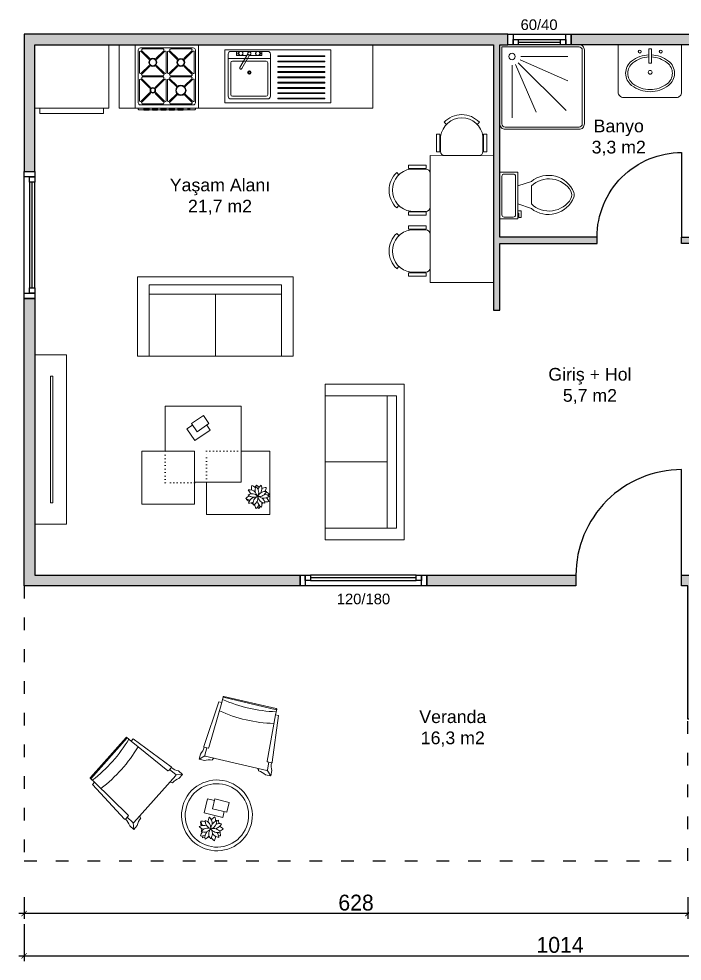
# Model space of a CAD drawing. Header units: inches. Extents: x 321 to 21697, y 7 to 6462.
# Drawn here: x 14490 to 15117, y 4010 to 4901 of the extents above; entities that cross this region are included whole.
import ezdxf

# ---------------------------------------------------------------- set-up
doc = ezdxf.new("R2010")
doc.units = ezdxf.units.IN
doc.header["$MEASUREMENT"] = 0
doc.linetypes.add('ACAD_ISO03W100', pattern=[30, 12, -18])
doc.linetypes.add('DOT2', pattern=[3.175, 0, -3.175])
doc.layers.add('Kapı', color=154, linetype='Continuous', true_color=0x0c4697)
doc.layers.add('Pencere', color=141, linetype='Continuous')
doc.layers.add('Veranda', color=31, linetype='Continuous')
doc.layers.add('tefris', color=8, linetype='Continuous', lineweight=5)
doc.layers.add('tefriş', color=8, linetype='Continuous', lineweight=0)
doc.styles.add('DIŞ ÖLÇÜ', font='FRAMDCN.TTF', dxfattribs={"height": 15})
doc.styles.get("Standard").update_dxf_attribs({"font": 'arial.ttf'})
doc.dimstyles.new('YAZI STİLİ', dxfattribs={"dimscale": 0.5, "dimtxt": 15, "dimasz": 10, "dimexe": 10, "dimexo": 10, "dimgap": 5, "dimtad": 1, "dimdec": 0, "dimtxsty": 'DIŞ ÖLÇÜ', "dimblk": 'ARCHTICK', "dimcen": 2.5, "dimdle": 10, "dimadec": 0, "dimazin": 0, "dimtfac": 1, "dimtdec": 0, "dimtix": 1, "dimtmove": 0, "dimatfit": 3, "dimldrblk": 'ARCHTICK', "dimfxl": 60, "dimfxlon": 1, "dimlwd": -1, "dimlwe": -1, "dimarcsym": 0})

# ---------------------------------------------------------------- blocks, each defined once
blk = doc.blocks.new('ty2jty12hntgh2')
at = {"layer": 'Pencere'}
for p, q in [((7806.7, 5115.62), (7806.7, 5225.62)), ((7811.7, 5220.62), (7811.7, 5120.62)), ((7814.2, 5120.62), (7814.2, 5220.62)), ((7816.7, 5120.62), (7816.7, 5220.62))]:
    blk.add_line(p, q, dxfattribs=at)
for points in [[(7806.7, 5225.62), (7806.7, 5230.62), (7816.7, 5230.62), (7816.7, 5225.62), (7806.7, 5225.62)], [(7816.7, 5220.62), (7811.7, 5220.62), (7811.7, 5225.62), (7816.7, 5225.62), (7816.7, 5220.62)], [(7816.7, 5115.62), (7811.7, 5115.62), (7811.7, 5120.62), (7816.7, 5120.62), (7816.7, 5115.62)], [(7806.7, 5110.62), (7806.7, 5115.62), (7816.7, 5115.62), (7816.7, 5110.62), (7806.7, 5110.62)]]:
    blk.add_lwpolyline(points, dxfattribs=at)
blk = doc.blocks.new('4th5ty5jhty5jh')
at = {"layer": 'tefris'}
for p, q in [((7912.2, 5385.62), (7911.7, 5385.12)), ((7911.7, 5385.12), (7911.7, 5326.12)), ((7912.2, 5385.62), (7971.2, 5385.62)), ((7971.2, 5385.62), (7971.7, 5385.12)), ((7971.7, 5385.12), (7971.7, 5326.12)), ((7914.7, 5380.62), (7914.7, 5330.62)), ((7915.7, 5378.5), (7915.7, 5359.25)), ((7916.7, 5382.62), (7966.7, 5382.62)), ((7917.4, 5379.21), (7924.91, 5371.7)), ((7918.11, 5379.92), (7925.62, 5372.41)), ((7918.82, 5381.62), (7938.08, 5381.62)), ((7938.78, 5379.92), (7931.28, 5372.41)), ((7939.49, 5379.21), (7931.98, 5371.7)), ((7941.2, 5378.5), (7941.2, 5359.25)), ((7942.2, 5378.5), (7942.2, 5359.25)), ((7951.41, 5371.7), (7943.9, 5379.21)), ((7952.12, 5372.41), (7944.61, 5379.92)), ((7945.32, 5381.62), (7964.58, 5381.62)), ((7957.78, 5372.41), (7965.28, 5379.92)), ((7958.48, 5371.7), (7965.99, 5379.21)), ((7967.7, 5378.5), (7967.7, 5359.25)), ((7968.7, 5380.62), (7968.7, 5330.62)), ((7996.7, 5330.62), (7996.7, 5380.62)), ((7996.7, 5380.62), (8096.7, 5380.62)), ((7999.7, 5376.8), (7999.7, 5336.8)), ((8037.2, 5379.3), (8002.2, 5379.3)), ((8007.7, 5379.3), (8007.7, 5375.3)), ((8031.7, 5379.3), (8007.7, 5379.3)), ((8008.7, 5377.8), (8008.7, 5376.8)), ((8009.81, 5377.8), (8008.7, 5377.8)), ((8008.7, 5376.8), (8009.81, 5376.8)), ((8010.83, 5363.95), (8018.26, 5376.81)), ((8019.99, 5375.81), (8012.56, 5362.95)), ((8029.58, 5377.8), (8030.7, 5377.8)), ((8030.7, 5376.8), (8029.58, 5376.8)), ((8030.7, 5377.8), (8030.7, 5376.8)), ((8031.7, 5375.3), (8031.7, 5379.3)), ((8039.7, 5336.8), (8039.7, 5376.8)), ((8096.7, 5380.62), (8096.7, 5379.62)), ((8096.7, 5380.62), (8096.7, 5330.62)), ((7925.62, 5372.41), (7924.91, 5371.7)), ((7931.28, 5372.41), (7931.98, 5371.7)), ((7951.41, 5371.7), (7952.12, 5372.41)), ((7958.48, 5371.7), (7957.78, 5372.41)), ((8039.7, 5372.64), (7999.7, 5372.64)), ((8002.2, 5368.47), (8002.2, 5338.47)), ((8035.53, 5370.14), (8003.86, 5370.14)), ((8007.7, 5375.3), (8017.39, 5375.3)), ((8019.71, 5375.3), (8031.7, 5375.3)), ((8037.2, 5338.47), (8037.2, 5368.47)), ((8046.65, 5374.3), (8046.65, 5375.13)), ((8046.65, 5375.13), (8091.29, 5375.13)), ((8091.29, 5374.3), (8046.65, 5374.3)), ((8046.65, 5369.3), (8046.65, 5370.13)), ((8046.65, 5370.13), (8091.29, 5370.13)), ((8091.29, 5369.3), (8046.65, 5369.3)), ((8091.29, 5375.13), (8091.29, 5374.3)), ((8091.29, 5370.13), (8091.29, 5369.3)), ((7924.91, 5366.05), (7917.4, 5358.54)), ((7925.62, 5365.34), (7918.11, 5357.83)), ((7924.91, 5366.05), (7925.62, 5365.34)), ((7931.98, 5366.05), (7931.28, 5365.34)), ((7931.28, 5365.34), (7938.78, 5357.83)), ((7931.98, 5366.05), (7939.49, 5358.54)), ((7943.9, 5358.54), (7951.41, 5366.05)), ((7944.61, 5357.83), (7952.12, 5365.34)), ((7952.12, 5365.34), (7951.41, 5366.05)), ((7957.78, 5365.34), (7958.48, 5366.05)), ((7965.28, 5357.83), (7957.78, 5365.34)), ((7965.99, 5358.54), (7958.48, 5366.05)), ((8046.65, 5364.3), (8046.65, 5365.13)), ((8046.65, 5365.13), (8091.29, 5365.13)), ((8091.29, 5364.3), (8046.65, 5364.3)), ((8046.65, 5359.3), (8046.65, 5360.13)), ((8046.65, 5360.13), (8091.29, 5360.13)), ((8091.29, 5359.3), (8046.65, 5359.3)), ((8091.29, 5365.13), (8091.29, 5364.3)), ((8091.29, 5360.13), (8091.29, 5359.3)), ((7915.7, 5352), (7915.7, 5332.75)), ((7917.4, 5352.71), (7925.62, 5344.5)), ((7918.11, 5353.42), (7926.33, 5345.2)), ((7918.82, 5356.12), (7938.08, 5356.12)), ((7918.82, 5355.12), (7938.08, 5355.12)), ((7930.57, 5345.2), (7938.78, 5353.42)), ((7931.28, 5344.5), (7939.49, 5352.71)), ((7941.2, 5352), (7941.2, 5332.75)), ((7942.2, 5352), (7942.2, 5332.75)), ((7943.9, 5352.71), (7950.7, 5345.91)), ((7944.61, 5353.42), (7951.41, 5346.62)), ((7945.32, 5356.12), (7964.58, 5356.12)), ((7945.32, 5355.12), (7964.58, 5355.12)), ((7958.48, 5346.62), (7965.28, 5353.42)), ((7959.19, 5345.91), (7965.99, 5352.71)), ((7967.7, 5352), (7967.7, 5332.75)), ((8046.65, 5354.3), (8046.65, 5355.13)), ((8046.65, 5355.13), (8091.29, 5355.13)), ((8091.29, 5354.3), (8046.65, 5354.3)), ((8046.65, 5349.3), (8046.65, 5350.13)), ((8046.65, 5350.13), (8091.29, 5350.13)), ((8091.29, 5349.3), (8046.65, 5349.3)), ((8091.29, 5355.13), (8091.29, 5354.3)), ((8091.29, 5350.13), (8091.29, 5349.3)), ((7917.4, 5332.04), (7925.62, 5340.25)), ((7925.62, 5344.5), (7926.33, 5345.2)), ((7925.62, 5340.25), (7926.33, 5339.55)), ((7930.57, 5345.2), (7931.28, 5344.5)), ((7930.57, 5339.55), (7931.28, 5340.25)), ((7931.28, 5340.25), (7939.49, 5332.04)), ((7950.7, 5345.91), (7951.41, 5346.62)), ((7958.48, 5346.62), (7959.19, 5345.91)), ((8046.65, 5344.3), (8046.65, 5345.13)), ((8046.65, 5345.13), (8091.29, 5345.13)), ((8091.29, 5344.3), (8046.65, 5344.3)), ((8046.65, 5339.3), (8046.65, 5340.13)), ((8046.65, 5340.13), (8091.29, 5340.13)), ((8091.29, 5345.13), (8091.29, 5344.3)), ((8091.29, 5340.13), (8091.29, 5339.3)), ((7918.11, 5331.33), (7926.33, 5339.55)), ((7930.57, 5339.55), (7938.78, 5331.33)), ((7943.9, 5332.04), (7950.7, 5338.84)), ((7944.61, 5331.33), (7951.41, 5338.13)), ((7950.7, 5338.84), (7951.41, 5338.13)), ((7958.48, 5338.13), (7959.19, 5338.84)), ((7958.48, 5338.13), (7965.28, 5331.33)), ((7959.19, 5338.84), (7965.99, 5332.04)), ((8002.2, 5334.3), (8037.2, 5334.3)), ((8003.86, 5336.8), (8035.53, 5336.8)), ((8091.29, 5339.3), (8046.65, 5339.3)), ((8046.65, 5334.3), (8046.65, 5335.13)), ((8046.65, 5335.13), (8091.29, 5335.13)), ((8091.29, 5334.3), (8046.65, 5334.3)), ((8091.29, 5335.13), (8091.29, 5334.3)), ((7912.2, 5325.62), (7911.7, 5326.12)), ((7912.2, 5325.62), (7971.2, 5325.62)), ((7914.7, 5325.62), (7914.7, 5324.54)), ((7914.7, 5324.54), (7915.2, 5324.04)), ((7915.2, 5324.04), (7920.01, 5324.04)), ((7916.7, 5328.62), (7966.7, 5328.62)), ((7918.82, 5329.62), (7938.08, 5329.62)), ((7920.01, 5325.62), (7920.01, 5323.62)), ((7920.01, 5325.12), (7925.01, 5325.12)), ((7920.01, 5324.62), (7925.01, 5324.62)), ((7920.01, 5323.62), (7925.01, 5323.62)), ((7925.01, 5325.62), (7925.01, 5323.62)), ((7925.01, 5324.04), (7928.01, 5324.04)), ((7928.01, 5325.62), (7928.01, 5323.62)), ((7928.01, 5325.12), (7933.01, 5325.12)), ((7928.01, 5324.62), (7933.01, 5324.62)), ((7928.01, 5323.62), (7933.01, 5323.62)), ((7933.01, 5325.62), (7933.01, 5323.62)), ((7933.01, 5324.04), (7936.01, 5324.04)), ((7936.01, 5325.62), (7936.01, 5323.62)), ((7936.01, 5325.12), (7941.01, 5325.12)), ((7936.01, 5324.62), (7941.01, 5324.62)), ((7936.01, 5323.62), (7941.01, 5323.62)), ((7941.01, 5325.62), (7941.01, 5323.62)), ((7941.01, 5324.04), (7944.01, 5324.04)), ((7944.01, 5325.62), (7944.01, 5323.62)), ((7944.01, 5325.12), (7949.01, 5325.12)), ((7944.01, 5324.62), (7949.01, 5324.62)), ((7944.01, 5323.62), (7949.01, 5323.62)), ((7945.32, 5329.62), (7964.58, 5329.62)), ((7949.01, 5325.62), (7949.01, 5323.62)), ((7949.01, 5324.04), (7952.01, 5324.04)), ((7952.01, 5325.62), (7952.01, 5323.62)), ((7952.01, 5325.12), (7957.01, 5325.12)), ((7952.01, 5324.62), (7957.01, 5324.62)), ((7952.01, 5323.62), (7957.01, 5323.62)), ((7957.01, 5325.62), (7957.01, 5323.62)), ((7957.01, 5324.04), (7968.2, 5324.04)), ((7961.51, 5325.62), (7961.51, 5324.54)), ((7961.51, 5324.54), (7963.51, 5324.54)), ((7963.51, 5325.62), (7963.51, 5324.54)), ((7968.2, 5324.04), (7968.7, 5324.54)), ((7968.7, 5325.62), (7968.7, 5324.54)), ((7971.7, 5326.12), (7971.2, 5325.62)), ((7996.7, 5330.62), (7997.7, 5330.62)), ((8096.7, 5330.62), (7996.7, 5330.62))]:
    blk.add_line(p, q, dxfattribs=at)
blk.add_lwpolyline([(7896.7, 5325.62), (8136.7, 5325.62), (8136.7, 5385.62), (7896.7, 5385.62)], close=True, dxfattribs=at)
blk.add_lwpolyline([(8019.7, 5378.8), (8020, 5378.77), (8020.28, 5378.68), (8020.54, 5378.54), (8020.77, 5378.36), (8020.94, 5378.14), (8021.08, 5377.88), (8021.17, 5377.59), (8021.2, 5377.3), (8021.17, 5377.01), (8021.09, 5376.73), (8020.94, 5376.47), (8020.75, 5376.24), (8020.53, 5376.05), (8020.27, 5375.92), (8020, 5375.83), (8019.7, 5375.8), (8019.4, 5375.83), (8019.13, 5375.92), (8018.87, 5376.05), (8018.64, 5376.24), (8018.45, 5376.47), (8018.31, 5376.72), (8018.22, 5377.02), (8018.2, 5377.3), (8018.23, 5377.6), (8018.31, 5377.88), (8018.45, 5378.14), (8018.64, 5378.37), (8018.87, 5378.55), (8019.13, 5378.69), (8019.4, 5378.77), (8019.7, 5378.8), (8019.4, 5378.77), (8019.13, 5378.69), (8018.87, 5378.55), (8018.64, 5378.37), (8018.45, 5378.14), (8018.31, 5377.88), (8018.23, 5377.6), (8018.2, 5377.3), (8018.22, 5377.02), (8018.28, 5376.84), (8018.26, 5376.81), (8010.83, 5363.95), (8010.73, 5363.7), (8010.7, 5363.45), (8010.73, 5363.19), (8010.83, 5362.94), (8010.99, 5362.74), (8011.2, 5362.58), (8011.43, 5362.48), (8011.7, 5362.45), (8011.96, 5362.48), (8012.19, 5362.58), (8012.4, 5362.74), (8012.56, 5362.95), (8019.99, 5375.81), (8019.71, 5375.3), (8031.7, 5375.3), (8031.7, 5379.3), (8007.7, 5379.3), (8007.7, 5375.3), (8017.39, 5375.3), (8011.7, 5375.3), (8012.04, 5375.33), (8012.38, 5375.42), (8012.7, 5375.57), (8012.99, 5375.77), (8013.22, 5376), (8013.43, 5376.3), (8013.58, 5376.62), (8013.67, 5376.96), (8013.7, 5377.3), (8013.67, 5377.65), (8013.57, 5377.99), (8013.43, 5378.31), (8013.23, 5378.59), (8013, 5378.82), (8012.7, 5379.03), (8012.39, 5379.18), (8012.05, 5379.27), (8011.71, 5379.3), (8011.34, 5379.27), (8011.01, 5379.18), (8010.69, 5379.03), (8010.41, 5378.84), (8010.17, 5378.59), (8009.96, 5378.3), (8009.81, 5377.98), (8009.76, 5377.8), (8008.7, 5377.8), (8008.7, 5376.8), (8009.76, 5376.8), (8009.77, 5376.8), (8009.73, 5376.96), (8009.7, 5377.3), (8009.73, 5377.65), (8009.81, 5377.98), (8009.77, 5377.8), (8009.76, 5377.8), (8009.77, 5377.8), (8009.76, 5377.8), (8009.73, 5377.65), (8009.7, 5377.3), (8009.73, 5376.96), (8009.77, 5376.8), (8009.82, 5376.62), (8009.97, 5376.3), (8010.16, 5376.02), (8010.42, 5375.76), (8010.71, 5375.56), (8011.01, 5375.42), (8011.35, 5375.33), (8011.7, 5375.3), (8007.7, 5375.3), (8007.7, 5379.3), (8027.7, 5379.3), (8027.35, 5379.27), (8027.01, 5379.18), (8026.7, 5379.03), (8026.41, 5378.84), (8026.16, 5378.59), (8025.99, 5378.34), (8025.83, 5378.01), (8025.73, 5377.64), (8025.7, 5377.3), (8025.73, 5376.95), (8025.82, 5376.61), (8025.97, 5376.3), (8026.16, 5376.02), (8026.41, 5375.77), (8026.7, 5375.57), (8027.02, 5375.42), (8027.35, 5375.33), (8027.7, 5375.3), (8028.04, 5375.33), (8028.41, 5375.43), (8028.71, 5375.58), (8028.99, 5375.78), (8029.24, 5376.03), (8029.42, 5376.29), (8029.57, 5376.6), (8029.63, 5376.8), (8030.7, 5376.8), (8030.7, 5377.8), (8029.63, 5377.8), (8029.57, 5377.99), (8029.43, 5378.3), (8029.23, 5378.58), (8028.98, 5378.84), (8028.7, 5379.03), (8028.39, 5379.18), (8028.02, 5379.28), (8027.7, 5379.3), (8028.02, 5379.28), (8028.39, 5379.18), (8028.7, 5379.03), (8028.98, 5378.84), (8029.23, 5378.58), (8029.43, 5378.3), (8029.63, 5377.8), (8029.7, 5377.3), (8029.67, 5376.97), (8029.62, 5376.8), (8029.63, 5376.8)], dxfattribs=at)
for centre, radius in [((8011.7, 5377.3), 2), ((8019.7, 5377.3), 1.5), ((8027.7, 5377.3), 2), ((7928.45, 5368.87), 3.89), ((7928.45, 5368.87), 3.29), ((7954.95, 5368.87), 3.76), ((7954.95, 5368.87), 3.16), ((8019.7, 5359.3), 1.67), ((8018.33, 5359.3), 0.195), ((8018.73, 5360.27), 0.195), ((8018.73, 5358.33), 0.195), ((8019.7, 5359.3), 1.1), ((8019.7, 5359.3), 0.833), ((8019.7, 5360.69), 0.195), ((8019.7, 5357.92), 0.195), ((8020.64, 5360.26), 0.195), ((8020.67, 5358.36), 0.195), ((8021.07, 5359.3), 0.195), ((7928.45, 5342.37), 2.64), ((7928.45, 5342.37), 2.04), ((7954.95, 5342.37), 4.88), ((7954.95, 5342.37), 4.28)]:
    blk.add_circle(centre, radius, dxfattribs=at)
for centre, radius, start, end in [((7916.7, 5380.62), 2, 90, 180), ((7916.7, 5378.5), 1, 45, 180), ((7918.82, 5380.62), 1, 90, 225), ((7938.08, 5380.62), 1, 315, 90), ((7940.2, 5378.5), 1, 0, 135), ((7943.2, 5378.5), 1, 45, 180), ((7945.32, 5380.62), 1, 90, 225), ((7964.58, 5380.62), 1, 315, 90), ((7966.7, 5378.5), 1, 0, 135), ((7966.7, 5380.62), 2, 0, 90), ((8002.2, 5376.8), 2.5, 90, 180), ((8037.2, 5376.8), 2.5, 0, 90), ((8003.86, 5368.47), 1.67, 90, 180), ((8035.53, 5368.47), 1.67, 0, 90), ((7916.7, 5359.25), 1, 180, 315), ((7918.82, 5357.12), 1, 135, 270), ((7938.08, 5357.12), 1, 270, 45), ((7940.2, 5359.25), 1, 225, 0), ((7943.2, 5359.25), 1, 180, 315), ((7945.32, 5357.12), 1, 135, 270), ((7964.58, 5357.12), 1, 270, 45), ((7966.7, 5359.25), 1, 225, 0), ((8011.7, 5363.45), 1, 150, 330), ((7916.7, 5352), 1, 45, 180), ((7918.82, 5354.12), 1, 90, 225), ((7938.08, 5354.12), 1, 315, 90), ((7940.2, 5352), 1, 0, 135), ((7943.2, 5352), 1, 45, 180), ((7945.32, 5354.12), 1, 90, 225), ((7964.58, 5354.12), 1, 315, 90), ((7966.7, 5352), 1, 0, 135), ((7916.7, 5332.75), 1, 180, 315), ((7918.82, 5330.62), 1, 135, 270), ((7938.08, 5330.62), 1, 270, 45), ((7940.2, 5332.75), 1, 225, 0), ((7943.2, 5332.75), 1, 180, 315), ((7945.32, 5330.62), 1, 135, 270), ((7964.58, 5330.62), 1, 270, 45), ((7966.7, 5332.75), 1, 225, 0), ((8002.2, 5336.8), 2.5, 180, 270), ((8003.86, 5338.47), 1.67, 180, 270), ((8035.53, 5338.47), 1.67, 270, 0), ((8037.2, 5336.8), 2.5, 270, 0), ((7916.7, 5330.62), 2, 180, 270), ((7966.7, 5330.62), 2, 270, 0)]:
    blk.add_arc(centre, radius, start, end, dxfattribs=at)
blk = doc.blocks.new('5yuju5j')
at = {"layer": 'tefris', "ltscale": 0.05}
for p, q in [((7816.7, 5385.62), (7816.7, 5325.62)), ((7886.7, 5385.62), (7816.7, 5385.62)), ((7886.7, 5325.62), (7886.7, 5385.62)), ((7816.7, 5325.62), (7886.7, 5325.62)), ((7881.7, 5325.62), (7821.7, 5325.62)), ((7881.7, 5320.62), (7881.7, 5325.62)), ((7821.7, 5320.62), (7881.7, 5320.62))]:
    blk.add_line(p, q, dxfattribs=at)
at = {"layer": 'tefris', "ltscale": 50}
blk.add_line((7821.7, 5320.62), (7821.7, 5325.62), dxfattribs=at)
blk = doc.blocks.new('t2yuj5yuj')
at = {"layer": 'tefriş'}
for p, q in [((7913.83, 5070.85), (7913.83, 5145.85)), ((7913.83, 5145.85), (8061.33, 5145.85)), ((8061.33, 5145.85), (8061.33, 5070.85)), ((7925.08, 5138.35), (8050.08, 5138.35)), ((7925.08, 5070.85), (7925.08, 5138.35)), ((8050.08, 5138.35), (8050.08, 5070.85)), ((7925.08, 5129.6), (8050.08, 5129.6)), ((7987.58, 5129.6), (7987.58, 5070.85)), ((8050.08, 5129.6), (8050.08, 5070.85)), ((8050.08, 5070.85), (7913.83, 5070.85)), ((8061.33, 5070.85), (8050.08, 5070.85))]:
    blk.add_line(p, q, dxfattribs=at)
blk = doc.blocks.new('j5y5j41')
at = {"layer": 'tefriş'}
for p, q in [((8091.33, 4908.35), (8091.33, 5044.6)), ((8091.33, 5044.6), (8166.33, 5044.6)), ((8166.33, 5044.6), (8166.33, 4897.1)), ((8091.33, 5033.35), (8158.83, 5033.35)), ((8150.08, 5033.35), (8150.08, 4908.35)), ((8158.83, 5033.35), (8158.83, 4908.35)), ((8150.08, 4970.85), (8091.33, 4970.85)), ((8150.08, 4908.35), (8091.33, 4908.35)), ((8091.33, 4897.1), (8091.33, 4908.35)), ((8158.83, 4908.35), (8091.33, 4908.35)), ((8166.33, 4897.1), (8091.33, 4897.1))]:
    blk.add_line(p, q, dxfattribs=at)
blk = doc.blocks.new('tyukj4km')
at = {"layer": 'tefris'}
blk.add_lwpolyline([(7831.7, 4932.12), (7831.7, 5052.12), (7833.7, 5052.12), (7833.7, 4932.12)], close=True, dxfattribs=at)
at = {"layer": 'tefriş'}
blk.add_lwpolyline([(7846.7, 4912.12), (7816.7, 4912.12), (7816.7, 5072.12), (7846.7, 5072.12)], close=True, dxfattribs=at)
blk = doc.blocks.new('saksı masa')
at = {"lineweight": 0, "elevation": 51.05}
for points in [[(42694.75, -80314.18), (42694.75, -80310.89), (42697.47, -80310.89)], [(42704.69, -80310.89), (42705.39, -80310.89)], [(42707.48, -80310.89), (42707.68, -80310.89)], [(42711.37, -80310.89), (42711.83, -80310.89), (42711.83, -80314.14)], [(42711.83, -80316.55), (42711.83, -80319.15)], [(42694.75, -80321.82), (42694.75, -80321.17)], [(42696.49, -80325.76), (42694.75, -80325.76), (42694.75, -80322.39)], [(42706.79, -80325.76), (42705.15, -80325.76)], [(42711.83, -80323.95), (42711.83, -80325.76), (42709.54, -80325.76)], [(42711.83, -80319.94), (42711.83, -80320.88)]]:
    blk.add_lwpolyline(points, dxfattribs=at)
at = {"linetype": 'ByBlock', "lineweight": 0}
for centre, radius, start, end in [((42704.6, -80309.85, 51.05), 7.21, 160.75243, 194.49137), ((42693.42, -80318.19, 51.05), 11.57, 46.64859, 67.78949), ((42709.49, -80312.53, 51.05), 8.58, 139.39871, 188.8676), ((42710.08, -80316.48, 51.05), 7.29, 111.75273, 192.95532), ((42695.53, -80312.53, 51.05), 9.31, 6.50685, 36.8699), ((42699.57, -80310.97, 51.05), 7.91, 295.48413, 9.22392), ((42700.09, -80327.22, 51.05), 11.57, 118.64859, 139.78948), ((42695.37, -80323.47, 51.05), 9.31, 78.50685, 108.8699), ((42699.68, -80310.19, 51.05), 8.58, 211.3987, 260.8676), ((42701.53, -80325.89, 51.05), 7.91, 79.48413, 153.22392), ((42696.27, -80315.26, 51.05), 7.29, 255.75273, 336.95532), ((42703.62, -80310.85, 51.05), 7.29, 183.75273, 264.95532), ((42695.13, -80319.14, 51.05), 7.91, 7.48413, 81.22392), ((42709.93, -80321.89, 51.05), 7.91, 151.48413, 225.22392), ((42706.73, -80324.36, 51.05), 7.29, 39.75273, 120.95532), ((42708.71, -80312.67, 51.05), 7.91, 223.48413, 297.22392), ((42698.19, -80323.61, 51.05), 7.29, 327.75273, 48.95532), ((42710.3, -80322.58, 51.05), 8.58, 67.3987, 116.8676), ((42711.33, -80317.1, 51.05), 7.21, 88.75243, 122.49137), ((42705.99, -80309.31, 51.05), 9.31, 294.50685, 324.8699), ((42699.95, -80309.05, 51.05), 11.57, 334.64859, 355.78948), ((42695.62, -80314.01, 51.05), 7.21, 232.75243, 266.49137), ((42705.72, -80327, 51.05), 9.31, 150.50685, 180.8699), ((42694.42, -80318.8, 51.05), 8.58, 283.3987, 332.8676), ((42710.75, -80323.67, 51.05), 11.57, 190.64859, 211.78949), ((42696.81, -80323.84, 51.05), 7.21, 304.75243, 338.49137), ((42712.28, -80318.25, 51.05), 9.31, 222.50685, 252.8699), ((42700.99, -80326.46, 51.05), 8.58, 355.3987, 44.8676), ((42710.66, -80312.44, 51.05), 11.57, 262.64859, 283.78949), ((42706.52, -80325.75, 51.05), 7.21, 16.75243, 50.49137)]:
    blk.add_arc(centre, radius, start, end, dxfattribs=at)
blk = doc.blocks.new('thy5n1g')
at = {"layer": 'tefris'}
for points in [[(7967.97, 4951.78), (8011.97, 4951.78), (8011.97, 5023.78), (7939.97, 5023.78), (7939.97, 4981.01)], [(7979.18, 4951.78), (7979.18, 4921.01), (8039.18, 4921.01), (8039.18, 4981.01), (8011.97, 4981.01)]]:
    blk.add_lwpolyline(points, dxfattribs=at)
at = {"layer": 'tefris', "lineweight": 0}
blk.add_lwpolyline([(7970.25, 4999.43), (7965.02, 5007.13), (7976.35, 5014.82), (7981.58, 5007.12)], close=True, dxfattribs=at)
blk.add_lwpolyline([(7979.45, 5005.67), (7982.56, 5001.09), (7968.03, 4991.23), (7960.62, 5002.14), (7965.95, 5005.76)], dxfattribs=at)
at = {"layer": 'tefris'}
blk.add_lwpolyline([(7917.97, 4931.01), (7967.97, 4931.01), (7967.97, 4981.01), (7917.97, 4981.01)], close=True, dxfattribs=at)
at = {"layer": 'tefris', "linetype": 'DOT2'}
for points in [[(7967.97, 4951.01), (7939.97, 4951.01), (7939.97, 4981.01)], [(7979.18, 4951.78), (7979.18, 4981.01), (8011.97, 4981.01)]]:
    blk.add_lwpolyline(points, dxfattribs=at)
at = {"layer": 'tefris', "lineweight": 0, "xscale": -0.9780682490391956, "yscale": 0.9780682490391956, "zscale": 0.9780682490391956, "rotation": 54.92797529357883}
blk.add_blockref('saksı masa', (-32266.18, 84260.35, -49.93), dxfattribs=at)
blk = doc.blocks.new('fewfe-flat-1')
at = {"layer": 'tefriş'}
for p, q in [((6.2, 30), (-14.8, 30)), ((-14.8, 30), (-14.8, 26)), ((-14.8, 26), (6.2, 26)), ((3.5, 25.3), (-14.5, 25.3)), ((6.2, 26), (6.2, 30)), ((-19.5, 20.3), (-19.5, -20.3)), ((17.7, 18.4), (20.3, 21.1)), ((17.7, -18.4), (20.3, -21.1)), ((-14.8, -26), (6.2, -26)), ((-14.8, -30), (-14.8, -26)), ((6.2, -30), (-14.8, -30)), ((-14.5, -25.3), (-7.9, -25.3)), ((-7.9, -25.3), (3.5, -25.3)), ((6.2, -26), (6.2, -30))]:
    blk.add_line(p, q, dxfattribs=at)
for centre, radius, start, end in [((-14.5, 20.3), 5, 90, 180), ((0, 0), 25.5, 277.8799, 82.1201), ((0.9, 0), 28.6, 312.6634, 47.3366), ((-14.5, -20.3), 5, 180, 270)]:
    blk.add_arc(centre, radius, start, end, dxfattribs=at)
blk = doc.blocks.new('tukj45yuı4kum')
at = {"layer": 'tefris'}
blk.add_lwpolyline([(8232.7, 5160.62), (8232.7, 5280.62), (8172.7, 5280.74), (8172.7, 5160.74)], close=True, dxfattribs=at)
at = {"layer": 'tefris', "xscale": 0.7920000000000001, "yscale": 0.7920000000000001, "zscale": 0.7920000000000001}
for p, rotation in [((8202.7, 5296.13), 89.99999999999991), ((8157.25, 5247.97), 180), ((8157.25, 5190.4), 180)]:
    blk.add_blockref('fewfe-flat-1', p, dxfattribs=dict(at, rotation=rotation))
blk = doc.blocks.new('yujyukj4u4k')
at = {"layer": 'tefris'}
blk.add_lwpolyline([(8405.7, 5335.62), (8355.7, 5335.62, -0.414214), (8350.7, 5340.62), (8350.7, 5385.62), (8410.7, 5385.62), (8410.7, 5340.62, -0.414214)], format="xyb", close=True, dxfattribs=at)
for points in [[(8382.05, 5376, -0.154394), (8398.26, 5370.11, -0.232963), (8403.93, 5358.59, -0.232963), (8398.26, 5347.08, -0.165299), (8380.83, 5341.16, -0.165299), (8363.41, 5347.08, -0.232963), (8357.73, 5358.59, -0.232963), (8363.41, 5370.11, -0.155826), (8379.78, 5376.01)], [(8381.96, 5374.01, -0.154394), (8397.04, 5368.52, -0.232963), (8401.93, 5358.59, -0.232963), (8397.04, 5348.67, -0.165299), (8380.83, 5343.16, -0.165299), (8364.62, 5348.67, -0.232963), (8359.73, 5358.59, -0.232963), (8364.62, 5368.52, -0.155826), (8379.85, 5374.01, -0.155826)]]:
    blk.add_lwpolyline(points, format="xyb", dxfattribs=at)
blk.add_lwpolyline([(8379.78, 5381.71), (8379.78, 5367.99), (8382.05, 5367.99), (8382.05, 5381.71)], close=True, dxfattribs=at)
for centre, radius in [((8371.02, 5379.1), 1.35), ((8390.89, 5379.1), 1.35), ((8380.96, 5359.49), 1.77)]:
    blk.add_circle(centre, radius, dxfattribs=at)
blk = doc.blocks.new('5u56kukı6')
at = {"layer": 'tefris'}
for points in [[(8320.91, 5304.36), (8320.91, 5374.36, 0.414214), (8315.91, 5379.36), (8240.91, 5379.36), (8240.91, 5304.36, 0.414214), (8245.91, 5299.36), (8315.91, 5299.36, 0.414214)], [(8318.91, 5304.36), (8318.91, 5374.36, 0.414214), (8315.91, 5377.36), (8242.91, 5377.36), (8242.91, 5304.36, 0.414214), (8245.91, 5301.36), (8315.91, 5301.36, 0.414214)]]:
    blk.add_lwpolyline(points, format="xyb", close=True, dxfattribs=at)
for points in [[(8260.79, 5368.21), (8305.34, 5368.21)], [(8252.46, 5359.88), (8252.46, 5310.02)], [(8255.78, 5360.57), (8275.43, 5315.39)], [(8258.35, 5362.32), (8303.59, 5317.08)], [(8260.1, 5364.89), (8305.28, 5345.24)]]:
    blk.add_lwpolyline(points, dxfattribs=at)
blk.add_circle((8252.46, 5368.21), 3.03, dxfattribs=at)
blk = doc.blocks.new('54jyu1kuık')
at = {"layer": 'tefris'}
for p, q in [((8251.42, 5263.22), (8242.86, 5263.22)), ((8255.7, 5252.02), (8268.53, 5256.3)), ((8268.53, 5252.02), (8268.53, 5234.91)), ((8255.7, 5234.91), (8268.53, 5230.64)), ((8255.7, 5228.5), (8258.9, 5228.5)), ((8256.77, 5226.36), (8255.7, 5226.36)), ((8256.77, 5222.08), (8256.77, 5226.36)), ((8258.9, 5228.5), (8258.9, 5222.08)), ((8258.9, 5222.08), (8256.77, 5222.08))]:
    blk.add_line(p, q, dxfattribs=at)
blk.add_lwpolyline([(8255.7, 5265.01), (8238.7, 5265.01), (8238.7, 5221.01), (8255.7, 5221.01)], close=True, dxfattribs=at)
for points in [[(8240.73, 5261.08), (8240.73, 5224.72)], [(8253.56, 5224.72), (8253.56, 5261.08)], [(8242.86, 5222.58), (8251.42, 5222.58)]]:
    blk.add_lwpolyline(points, dxfattribs=at)
for centre, radius, start, end in [((8242.6, 5261.35), 1.89, 81.86998, 188.13018), ((8251.69, 5261.35), 1.89, 351.86998, 98.13018), ((8284.74, 5235.94), 26.03, 22.02851, 128.53079), ((8285.25, 5234.49), 24.23, 31.05309, 133.63217), ((8298.21, 5243.47), 8.55, 335.73191, 24.26826), ((8300.61, 5243.47), 8.55, 344.86061, 15.13955), ((8284.74, 5251), 26.03, 231.46919, 337.97152), ((8285.25, 5252.45), 24.23, 226.36781, 328.94691), ((8242.6, 5224.45), 1.89, 171.86998, 278.13018), ((8251.69, 5224.45), 1.89, 261.86998, 8.13018)]:
    blk.add_arc(centre, radius, start, end, dxfattribs=at)
blk = doc.blocks.new('sdkg')
at = {"lineweight": 0}
blk.add_lwpolyline([(-25200.41, 766.3), (-25205.97, 764.97), (-25210.19, 782.61), (-25196.94, 785.78), (-25195.4, 779.31)], dxfattribs=at)
blk.add_lwpolyline([(-25203.08, 777.47), (-25193.73, 779.71), (-25190.44, 765.96), (-25199.79, 763.72)], close=True, dxfattribs=at)
for major_axis in [(23.69, -23.69), (21.21, -21.21)]:
    blk.add_ellipse((-25206.72, 770.75), major_axis=major_axis, ratio=1, start_param=0.785398, end_param=7.068583, dxfattribs=at)
at = {"lineweight": 0, "xscale": -1, "rotation": 304.2121771615189}
blk.add_blockref('saksı masa', (65209.5, 10616.07, -51.05), dxfattribs=at)
blk = doc.blocks.new('rogthkrtkghrtg')
at = {"layer": 'tefris', "extrusion": (0, 0, -1)}
for p, q in [((7987.51, 4806.72), (7973.4, 4764.48)), ((7987.51, 4806.72), (7973.4, 4764.48)), ((7990.43, 4806.05), (7978.22, 4763.27)), ((7990.43, 4806.05), (7978.22, 4763.27)), ((7990.43, 4806.05), (7987.51, 4806.72)), ((7990.43, 4806.05), (7987.51, 4806.72)), ((7990.43, 4806.05), (7991.65, 4811.31)), ((7990.43, 4806.05), (7991.65, 4811.31)), ((8042.21, 4799.15), (7991.56, 4810.92)), ((8042.21, 4799.15), (7991.56, 4810.92)), ((8041.85, 4800.26), (7992.37, 4811.75)), ((8041.85, 4800.26), (7992.37, 4811.75)), ((8041.08, 4794.28), (8042.3, 4799.54)), ((8041.08, 4794.28), (8042.3, 4799.54)), ((8041.08, 4794.28), (8033.18, 4750.5)), ((8041.08, 4794.28), (8033.18, 4750.5)), ((8044, 4793.6), (8038.04, 4749.46)), ((8044, 4793.6), (8038.04, 4749.46)), ((8041.08, 4794.28), (8044, 4793.6)), ((8041.08, 4794.28), (8044, 4793.6)), ((7866.01, 4734.98), (7899.8, 4772.91)), ((7866.01, 4734.98), (7899.8, 4772.91)), ((7866.36, 4733.86), (7900.95, 4772.69)), ((7866.36, 4733.86), (7900.95, 4772.69)), ((7904.68, 4769.37), (7900.65, 4772.96)), ((7904.68, 4769.37), (7900.65, 4772.96)), ((7904.68, 4769.37), (7906.68, 4771.61)), ((7904.68, 4769.37), (7906.68, 4771.61)), ((7904.68, 4769.37), (7939.33, 4741.47)), ((7904.68, 4769.37), (7939.33, 4741.47)), ((7906.68, 4771.61), (7942.57, 4745.23)), ((7906.68, 4771.61), (7942.57, 4745.23)), ((7973.83, 4763.7), (7977.51, 4762.85)), ((7973.83, 4763.7), (7977.51, 4762.85)), ((7976.25, 4763.14), (7974.23, 4756.04)), ((7976.25, 4763.14), (7974.23, 4756.04)), ((7968.96, 4752.27), (7970.11, 4757.22)), ((7968.96, 4752.27), (7970.11, 4757.22)), ((7974.28, 4755.58), (7968.96, 4752.27)), ((7974.28, 4755.58), (7968.96, 4752.27)), ((7968.96, 4752.27), (7973.91, 4751.11)), ((7968.96, 4752.27), (7973.91, 4751.11)), ((7974.67, 4755.3), (8032.86, 4741.78)), ((7974.67, 4755.3), (8032.86, 4741.78)), ((7942.66, 4744.35), (7940.16, 4741.54)), ((7942.66, 4744.35), (7940.16, 4741.54)), ((7941.01, 4742.5), (7946.76, 4737.87)), ((7941.01, 4742.5), (7946.76, 4737.87)), ((8034.89, 4749.52), (8033.58, 4742.26)), ((8034.89, 4749.52), (8033.58, 4742.26)), ((8037.31, 4748.96), (8033.64, 4749.81)), ((8037.31, 4748.96), (8033.64, 4749.81)), ((7870.09, 4730.54), (7866.06, 4734.13)), ((7870.09, 4730.54), (7866.06, 4734.13)), ((7946.83, 4737), (7907.1, 4692.4)), ((7946.83, 4737), (7907.1, 4692.4)), ((7946.98, 4737.46), (7953.24, 4737.82)), ((7946.98, 4737.46), (7953.24, 4737.82)), ((7953.24, 4737.82), (7949.44, 4741.2)), ((7953.24, 4737.82), (7949.44, 4741.2)), ((7953.24, 4737.82), (7949.86, 4734.02)), ((7953.24, 4737.82), (7949.86, 4734.02)), ((8036.64, 4736.54), (8031.69, 4737.69)), ((8036.64, 4736.54), (8031.69, 4737.69)), ((8033.33, 4741.86), (8036.64, 4736.54)), ((8033.33, 4741.86), (8036.64, 4736.54)), ((8036.64, 4736.54), (8037.79, 4741.5)), ((8036.64, 4736.54), (8037.79, 4741.5)), ((7870.09, 4730.54), (7868.1, 4728.3)), ((7870.09, 4730.54), (7868.1, 4728.3)), ((7868.1, 4728.3), (7898.43, 4695.68)), ((7868.1, 4728.3), (7898.43, 4695.68)), ((7870.09, 4730.54), (7901.8, 4699.33)), ((7870.09, 4730.54), (7901.8, 4699.33)), ((7899.32, 4695.69), (7901.83, 4698.51)), ((7899.32, 4695.69), (7901.83, 4698.51)), ((7900.97, 4697.54), (7906.23, 4692.37)), ((7900.97, 4697.54), (7906.23, 4692.37)), ((7907.02, 4685.94), (7903.23, 4689.32)), ((7907.02, 4685.94), (7903.23, 4689.32)), ((7906.66, 4692.2), (7907.02, 4685.94)), ((7906.66, 4692.2), (7907.02, 4685.94)), ((7907.02, 4685.94), (7910.41, 4689.73)), ((7907.02, 4685.94), (7910.41, 4689.73))]:
    blk.add_line(p, q, dxfattribs=at)
for centre, radius, start, end in [((-8045.97, 4930.24), 133.11, 271.81399, 294.34203), ((-8045.97, 4930.24), 133.11, 271.81399, 294.34203), ((-7992.24, 4811.17), 0.6, 13.07801, 103.07801), ((-7992.24, 4811.17), 0.6, 13.07801, 103.07801), ((-8043.41, 4919.19), 133.11, 271.63318, 294.52284), ((-8043.41, 4919.19), 133.11, 271.63318, 294.52284), ((-8041.72, 4799.67), 0.6, 103.07801, 193.07801), ((-8041.72, 4799.67), 0.6, 103.07801, 193.07801), ((-7787.67, 4838.78), 133.11, 210.42925, 232.95729), ((-7787.67, 4838.78), 133.11, 210.42925, 232.95729), ((-7900.25, 4772.51), 0.6, 41.69327, 131.69327), ((-7900.25, 4772.51), 0.6, 41.69327, 131.69327), ((-7796.14, 4831.23), 133.11, 210.24844, 233.1381), ((-7796.14, 4831.23), 133.11, 210.24844, 233.1381), ((-7959.83, 4767.08), 14.24, 193.5555, 223.79495), ((-7959.83, 4767.08), 14.24, 193.5555, 223.79495), ((-7973.97, 4764.29), 0.6, 283.07801, 18.46325), ((-7973.97, 4764.29), 0.6, 283.07801, 18.46325), ((-7977.64, 4763.43), 0.6, 195.93033, 283.07801), ((-7977.64, 4763.43), 0.6, 195.93033, 283.07801), ((-7978.23, 4737.54), 14.24, 72.36107, 102.60053), ((-7978.23, 4737.54), 14.24, 72.36107, 102.60053), ((-7974.8, 4755.88), 0.6, 283.07801, 15.93033), ((-7974.8, 4755.88), 0.6, 283.07801, 15.93033), ((-7984.05, 4750.39), 2.91, 21.11051, 78.87006), ((-7984.05, 4750.39), 2.91, 21.11051, 78.87006), ((-7942.21, 4744.75), 0.6, 126.30802, 221.69327), ((-7942.21, 4744.75), 0.6, 126.30802, 221.69327), ((-7952.16, 4755.19), 14.24, 280.97633, 311.21578), ((-7952.16, 4755.19), 14.24, 280.97633, 311.21578), ((-8022.28, 4741.51), 2.91, 127.28597, 185.04552), ((-8022.28, 4741.51), 2.91, 127.28597, 185.04552), ((-8033.77, 4750.39), 0.6, 283.07801, 10.22569), ((-8033.77, 4750.39), 0.6, 283.07801, 10.22569), ((-8051.37, 4745.81), 14.24, 342.36107, 12.60053), ((-8051.37, 4745.81), 14.24, 342.36107, 12.60053), ((-8037.45, 4749.54), 0.6, 187.69277, 283.07801), ((-8037.45, 4749.54), 0.6, 187.69277, 283.07801), ((-7866.46, 4734.58), 0.6, 311.69327, 41.69327), ((-7866.46, 4734.58), 0.6, 311.69327, 41.69327), ((-7939.71, 4741.94), 0.6, 221.69327, 308.84095), ((-7939.71, 4741.94), 0.6, 221.69327, 308.84095), ((-7954.16, 4720.45), 14.24, 42.17075, 72.41021), ((-7954.16, 4720.45), 14.24, 42.17075, 72.41021), ((-7946.38, 4737.4), 0.6, 128.84095, 221.69327), ((-7946.38, 4737.4), 0.6, 128.84095, 221.69327), ((-8021.83, 4727.41), 14.24, 103.5555, 133.79495), ((-8021.83, 4727.41), 14.24, 103.5555, 133.79495), ((-8032.99, 4742.36), 0.6, 190.22569, 283.07801), ((-8032.99, 4742.36), 0.6, 190.22569, 283.07801), ((-7942, 4727.59), 2.91, 65.90122, 123.66077), ((-7942, 4727.59), 2.91, 65.90122, 123.66077), ((-7901.38, 4698.91), 0.6, 134.54559, 221.69327), ((-7901.38, 4698.91), 0.6, 134.54559, 221.69327), ((-7915.89, 4698.28), 2.91, 319.72576, 17.48531), ((-7915.89, 4698.28), 2.91, 319.72576, 17.48531), ((-7898.87, 4696.09), 0.6, 221.69327, 317.07851), ((-7898.87, 4696.09), 0.6, 221.69327, 317.07851), ((-7889.65, 4685.01), 14.24, 132.17075, 162.41021), ((-7889.65, 4685.01), 14.24, 132.17075, 162.41021), ((-7906.65, 4692.8), 0.6, 221.69327, 314.54559), ((-7906.65, 4692.8), 0.6, 221.69327, 314.54559), ((-7924.39, 4687.02), 14.24, 10.97633, 41.21578), ((-7924.39, 4687.02), 14.24, 10.97633, 41.21578)]:
    blk.add_arc(centre, radius, start, end, dxfattribs=at)
at = {"layer": 'tefris', "rotation": 62.92761273598358}
blk.add_blockref('sdkg', (20144.07, 26793.26), dxfattribs=at)
blk = doc.blocks.new('rt2h2h2ythty')
at = {"layer": 'Pencere'}
for p, q in [((4849.86, 5530.18), (4899.86, 5530.18)), ((4854.86, 5525.18), (4894.86, 5525.18)), ((4854.86, 5522.68), (4894.86, 5522.68)), ((4894.86, 5520.18), (4854.86, 5520.18))]:
    blk.add_line(p, q, dxfattribs=at)
for points in [[(4844.86, 5530.18), (4849.86, 5530.18), (4849.86, 5520.18), (4844.86, 5520.18), (4844.86, 5530.18)], [(4899.86, 5530.18), (4904.86, 5530.18), (4904.86, 5520.18), (4899.86, 5520.18), (4899.86, 5530.18)], [(4849.86, 5520.18), (4849.86, 5525.18), (4854.86, 5525.18), (4854.86, 5520.18), (4849.86, 5520.18)], [(4894.86, 5520.18), (4894.86, 5525.18), (4899.86, 5525.18), (4899.86, 5520.18), (4894.86, 5520.18)]]:
    blk.add_lwpolyline(points, dxfattribs=at)
blk = doc.blocks.new('_ArchTick')
at = {"color": 0, "linetype": 'ByBlock', "const_width": 0.15}
blk.add_lwpolyline([(-0.5, -0.5), (0.5, 0.5)], dxfattribs=at)
blk = doc.blocks.new('*D475')
at = {"color": 0, "transparency": 16777216}
for p, q in [((14494.84, 4070.49), (14494.84, 4049.9)), ((15122.84, 4070.49), (15122.84, 4049.9)), ((15127.84, 4054.9), (14489.84, 4054.9))]:
    blk.add_line(p, q, dxfattribs=at)
at = {"layer": 'Defpoints', "color": 0, "transparency": 16777216}
for p in [(14494.84, 4075.49), (15122.84, 4075.49), (14494.84, 4054.9)]:
    blk.add_point(p, dxfattribs=at)
at = {"color": 0, "transparency": 16777216, "xscale": 5, "yscale": 5, "zscale": 5, "rotation": 180}
blk.add_blockref('_ArchTick', (14494.84, 4054.9), dxfattribs=at)
at = {"color": 0, "transparency": 16777216, "xscale": 5, "yscale": 5, "zscale": 5}
blk.add_blockref('_ArchTick', (15122.84, 4054.9), dxfattribs=at)
at = {"color": 0, "transparency": 16777216, "insert": (14808.84, 4065.18), "char_height": 15, "attachment_point": 5, "style": 'DIŞ ÖLÇÜ'}
blk.add_mtext('628', dxfattribs=at)
blk = doc.blocks.new('*D476')
at = {"color": 0, "transparency": 16777216}
for p, q in [((14494.84, 4044.9), (14494.84, 4009.9)), ((15508.84, 4044.9), (15508.84, 4009.9)), ((14489.84, 4014.9), (15513.84, 4014.9))]:
    blk.add_line(p, q, dxfattribs=at)
at = {"layer": 'Defpoints', "color": 0, "transparency": 16777216}
for p in [(14494.84, 4068.57), (15508.84, 4068.57), (15508.84, 4014.9)]:
    blk.add_point(p, dxfattribs=at)
at = {"color": 0, "transparency": 16777216, "xscale": 5, "yscale": 5, "zscale": 5, "rotation": 180}
blk.add_blockref('_ArchTick', (14494.84, 4014.9), dxfattribs=at)
at = {"color": 0, "transparency": 16777216, "xscale": 5, "yscale": 5, "zscale": 5}
blk.add_blockref('_ArchTick', (15508.84, 4014.9), dxfattribs=at)
at = {"color": 0, "transparency": 16777216, "insert": (15001.84, 4025.18), "char_height": 15, "attachment_point": 5, "style": 'DIŞ ÖLÇÜ'}
blk.add_mtext('1014', dxfattribs=at)

msp = doc.modelspace()

# ---------------------------------------------------------------- hatches: boundary and pattern name
at = {"transparency": 33554687}
h = msp.add_hatch(color=256, dxfattribs=at)
h.dxf.hatch_style = 1
h.paths.add_polyline_path([(15508.84, 4661.4), (15498.84, 4661.4), (15498.84, 4565.9), (15132.84, 4565.9), (15132.84, 4575.9), (15126.84, 4575.9), (15126.84, 4549.9), (15132.84, 4549.9), (15132.84, 4559.9), (15498.84, 4559.9), (15498.84, 4248.9), (15375.84, 4248.9), (15375.84, 4238.9), (15508.84, 4238.9)])
h.paths.add_polyline_path([(14952.34, 4886.9), (14494.84, 4886.9), (14494.84, 4756.9), (14504.84, 4756.9), (14504.84, 4876.9), (14938.84, 4876.9), (14938.84, 4625.9), (14944.84, 4625.9), (14944.84, 4688.9), (15036.84, 4688.9), (15036.84, 4694.9), (14944.84, 4694.9), (14944.84, 4876.9), (14952.34, 4876.9)])
h.paths.add_polyline_path([(15508.84, 4886.9), (15012.34, 4886.9), (15012.34, 4876.9), (15126.84, 4876.9), (15126.84, 4694.9), (15116.84, 4694.9), (15116.84, 4688.9), (15126.84, 4688.9), (15126.84, 4655.9), (15132.84, 4655.9), (15132.84, 4876.9), (15498.84, 4876.9), (15498.84, 4781.4), (15508.84, 4781.4)])
h.paths.add_polyline_path([(14504.84, 4636.9), (14494.84, 4636.9), (14494.84, 4364.9), (14755.84, 4364.9), (14755.84, 4374.9), (14504.84, 4374.9)])
h.paths.add_polyline_path([(15016.84, 4374.9), (14875.84, 4374.9), (14875.84, 4364.9), (15016.84, 4364.9)])
h.paths.add_polyline_path([(15255.84, 4248.9), (15132.84, 4248.9), (15132.84, 4374.9), (15132.84, 4469.9), (15126.84, 4469.9), (15126.84, 4374.9), (15116.84, 4374.9), (15116.84, 4364.9), (15122.84, 4364.9), (15122.84, 4238.9), (15255.84, 4238.9)])

# ---------------------------------------------------------------- linework, layer by layer
for points in [[(14944.84, 4625.9), (14944.84, 4688.9), (15036.84, 4688.9), (15036.84, 4694.9), (14944.84, 4694.9), (14944.84, 4876.9), (14952.34, 4876.9), (14952.34, 4886.9), (14494.84, 4886.9), (14494.84, 4756.9), (14504.84, 4756.9), (14504.84, 4876.9), (14938.84, 4876.9), (14938.84, 4625.9)], [(15116.84, 4688.9), (15116.84, 4694.9), (15126.84, 4694.9), (15126.84, 4876.9), (15012.34, 4876.9), (15012.34, 4886.9), (15508.84, 4886.9), (15508.84, 4781.4), (15498.84, 4781.4), (15498.84, 4876.9), (15132.84, 4876.9), (15132.84, 4655.9), (15126.84, 4655.9), (15126.84, 4688.9)], [(14504.84, 4374.9), (14755.84, 4374.9), (14755.84, 4364.9), (14494.84, 4364.9), (14494.84, 4636.9), (14504.84, 4636.9)], [(15126.84, 4469.9), (15132.84, 4469.9), (15132.84, 4374.9), (15132.84, 4248.9), (15255.84, 4248.9), (15255.84, 4238.9), (15122.84, 4238.9), (15122.84, 4364.9), (15116.84, 4364.9), (15116.84, 4374.9), (15126.84, 4374.9)], [(14875.84, 4374.9), (15016.84, 4374.9), (15016.84, 4364.9), (14875.84, 4364.9)]]:
    msp.add_lwpolyline(points, close=True)
at = {"layer": 'Kapı'}
for points in [[(15036.84, 4694.9, -0.414214), (15116.84, 4774.9), (15116.84, 4694.9)], [(15116.84, 4374.9), (15116.84, 4474.9, 0.414214), (15016.84, 4374.9)]]:
    msp.add_lwpolyline(points, format="xyb", dxfattribs=at)
at = {"layer": 'Veranda', "linetype": 'ACAD_ISO03W100'}
msp.add_lwpolyline([(14494.84, 4364.9), (14494.84, 4104.9), (15122.84, 4104.9), (15122.84, 4238.9)], dxfattribs=at)

# ---------------------------------------------------------------- block references
for name, p in [('rt2h2h2ythty', (10107.48, -643.28)), ('5yuju5j', (6688.15, -508.72)), ('4th5ty5jhty5jh', (6688.15, -508.72)), ('5u56kukı6', (6703.93, -502.46)), ('yujyukj4u4k', (6706.15, -508.72)), ('tukj45yuı4kum', (6706.15, -508.72)), ('ty2jty12hntgh2', (6688.15, -473.72)), ('54jyu1kuık', (6706.15, -508.72)), ('t2yuj5yuj', (6688.15, -488.72)), ('tyukj4km', (6688.15, -488.72)), ('j5y5j41', (6688.15, -488.72)), ('thy5n1g', (6688.15, -488.72)), ('rogthkrtkghrtg', (6691.46, -551.38))]:
    msp.add_blockref(name, p)
at = {"rotation": 89.99999999999999}
msp.add_blockref('ty2jty12hntgh2', (19986.47, -3441.8), dxfattribs=at)

# ---------------------------------------------------------------- texts
at = {"attachment_point": 1}
for s, width, insert, char_height in [('\\pxqc;60/40', 43.9419, (14960.02, 4900.81), 10), ('\\pxqc;Banyo\\P3,3 m2', 108.393, (15003.15, 4806), 12), ('\\pxqc;Yaşam Alanı\\P21,7 m2', 108.393, (14625.94, 4750.18), 12), ('\\pxqc;Giriş + Hol\\P5,7 m2', 108.393, (14975.89, 4571.09), 12), ('\\pxqc;120/180', 54.2877, (14788.7, 4357.55), 10), ('\\pxqc;Veranda\\P16,3 m2', 147.0725, (14826.83, 4247.15), 12)]:
    msp.add_mtext_dynamic_manual_height_columns(s, width=width, gutter_width=12.5, heights=[0], dxfattribs=dict(at, insert=insert, char_height=char_height))

# ---------------------------------------------------------------- dimensions: what is measured, and where the dimension line sits
for base, p1, p2, picture, middle in [((14494.84, 4054.9), (15122.84, 4075.49), (14494.84, 4075.49), '*D475', (14808.84, 4065.18)), ((15508.84, 4014.9), (14494.84, 4068.57), (15508.84, 4068.57), '*D476', (15001.84, 4025.18))]:
    dim = msp.add_linear_dim(base=base, p1=p1, p2=p2, dimstyle='YAZI STİLİ')
    dim.commit()
    dim.dimension.update_dxf_attribs({"geometry": picture, "text_midpoint": middle})

doc.saveas('drawing.dxf')
